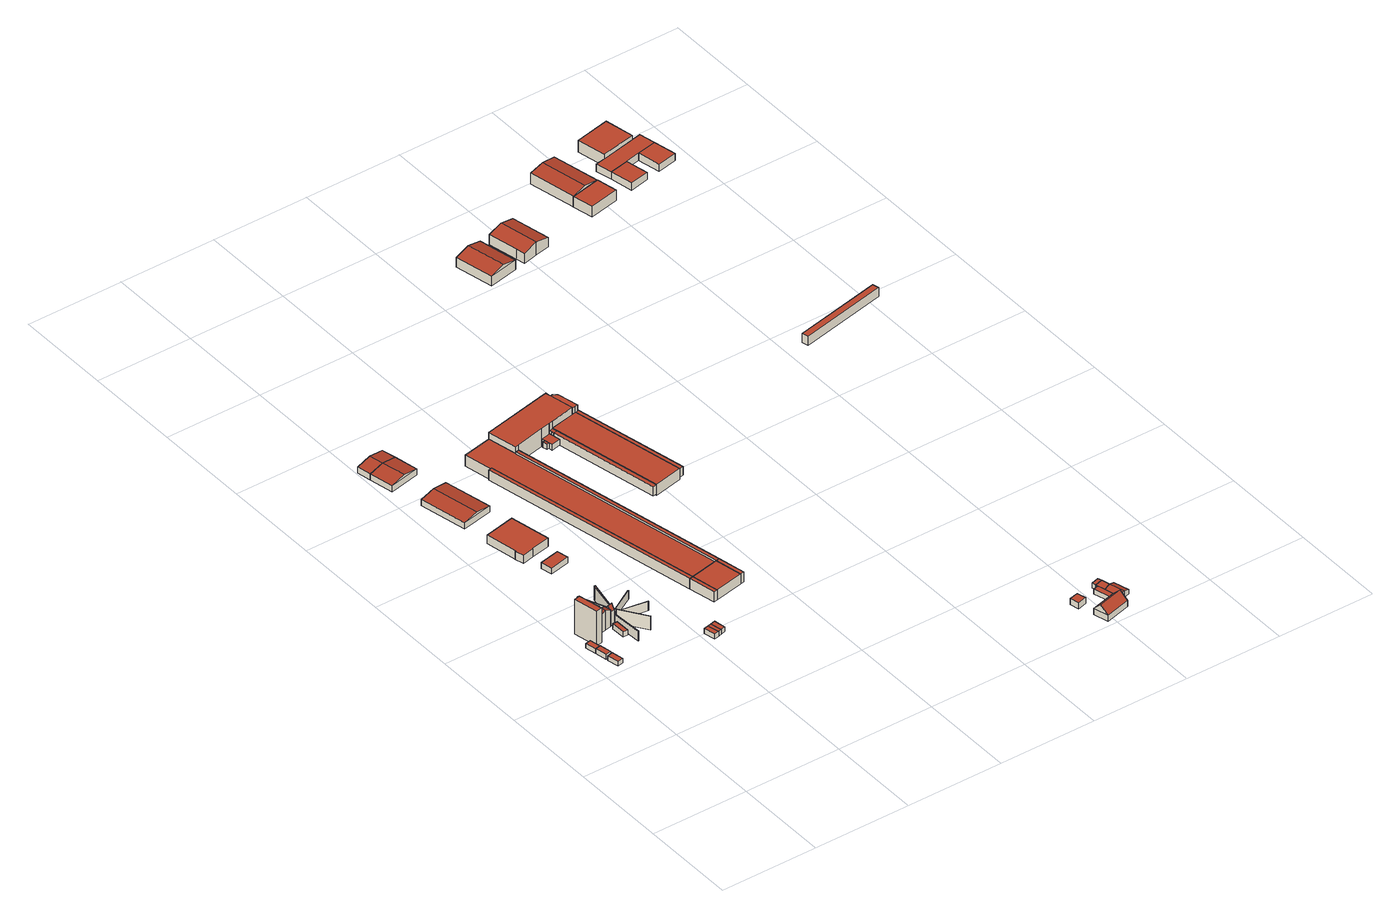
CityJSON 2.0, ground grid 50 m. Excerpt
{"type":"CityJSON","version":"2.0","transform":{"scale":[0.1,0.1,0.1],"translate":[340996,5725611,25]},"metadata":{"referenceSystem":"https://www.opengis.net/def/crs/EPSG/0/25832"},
"CityObjects":{
"building1":{"type":"Building","attributes":{"Geometrietyp2DReferenz":"3000","Gemeindeschluessel":"05170048","function":"31001_2723","roofType":"1000","measuredHeight":2.48},"geometry":[{"type":"Solid","lod":"2","boundaries":[[[[0,1,2,3]],[[4,5,1,0]],[[6,7,5,4]],[[3,2,7,6]],[[4,0,3,6]],[[1,5,7,2]]]],"semantics":{"surfaces":[{"type":"WallSurface"},{"type":"RoofSurface"},{"type":"GroundSurface"}],"values":[[0,0,0,0,1,2]]}}]},
"building2":{"type":"Building","attributes":{"Geometrietyp2DReferenz":"3000","Gemeindeschluessel":"05170048","function":"31001_2520","roofType":"1000","measuredHeight":2.72},"geometry":[{"type":"Solid","lod":"2","boundaries":[[[[8,9,10,11]],[[12,13,9,8]],[[14,15,13,12]],[[11,10,15,14]],[[12,8,11,14]],[[9,13,15,10]]]],"semantics":{"surfaces":[{"type":"WallSurface"},{"type":"RoofSurface"},{"type":"GroundSurface"}],"values":[[0,0,0,0,1,2]]}}]},
"building3":{"type":"Building","attributes":{"Geometrietyp2DReferenz":"3000","Gemeindeschluessel":"05170048","function":"31001_2463","roofType":"1000","measuredHeight":2.44},"geometry":[{"type":"Solid","lod":"2","boundaries":[[[[16,17,18,19]],[[20,21,17,16]],[[22,23,21,20]],[[19,18,23,22]],[[20,16,19,22]],[[17,21,23,18]]]],"semantics":{"surfaces":[{"type":"WallSurface"},{"type":"RoofSurface"},{"type":"GroundSurface"}],"values":[[0,0,0,0,1,2]]}}]},
"building4":{"type":"Building","attributes":{"Geometrietyp2DReferenz":"3000","Gemeindeschluessel":"05170048","function":"51003_1201","roofType":"1000","measuredHeight":18.74},"geometry":[{"type":"Solid","lod":"2","boundaries":[[[[24,25,26,27]],[[28,29,25,24]],[[30,31,29,28]],[[27,26,31,30]],[[28,24,27,30]],[[25,29,31,26]]]],"semantics":{"surfaces":[{"type":"WallSurface"},{"type":"RoofSurface"},{"type":"GroundSurface"}],"values":[[0,0,0,0,1,2]]}}]},
"building5":{"type":"Building","attributes":{"Geometrietyp2DReferenz":"3000","Gemeindeschluessel":"05170048","function":"51009_1610","roofType":"5000","measuredHeight":10.8},"geometry":[{"type":"Solid","lod":"2","boundaries":[[[[32,33,34,35]],[[36,37,33,32]],[[38,39,37,36]],[[40,41,39,38]],[[42,43,41,40]],[[44,45,43,42]],[[35,34,45,44]],[[42,40,38,36,32,46]],[[32,35,46]],[[35,44,42,46]],[[33,37,39,41,43,45,34]]]],"semantics":{"surfaces":[{"type":"WallSurface"},{"type":"RoofSurface"},{"type":"GroundSurface"}],"values":[[0,0,0,0,0,0,0,1,1,1,2]]}}]},
"building6":{"type":"Building","attributes":{"Geometrietyp2DReferenz":"3000","Gemeindeschluessel":"05170048","function":"31001_2020","roofType":"1000","measuredHeight":6.22},"geometry":[{"type":"Solid","lod":"2","boundaries":[[[[47,48,49,50]],[[51,52,48,47]],[[53,54,52,51]],[[55,56,54,53]],[[57,58,56,55]],[[59,60,58,57]],[[61,62,60,59]],[[63,64,62,61]],[[65,66,64,63]],[[50,49,66,65]],[[63,61,59,57,55,53,51,47,50,65]],[[48,52,54,56,58,60,62,64,66,49]]]],"semantics":{"surfaces":[{"type":"WallSurface"},{"type":"RoofSurface"},{"type":"GroundSurface"}],"values":[[0,0,0,0,0,0,0,0,0,0,1,2]]}}]},
"building7":{"type":"Building","attributes":{"Geometrietyp2DReferenz":"3000","Gemeindeschluessel":"05170048","function":"31001_2100","roofType":"1000","measuredHeight":2.8},"geometry":[{"type":"Solid","lod":"2","boundaries":[[[[67,68,69,70]],[[71,72,68,67]],[[73,74,72,71]],[[70,69,74,73]],[[71,67,70,73]],[[68,72,74,69]]]],"semantics":{"surfaces":[{"type":"WallSurface"},{"type":"RoofSurface"},{"type":"GroundSurface"}],"values":[[0,0,0,0,1,2]]}}]},
"building8":{"type":"Building","attributes":{"Geometrietyp2DReferenz":"3000","Gemeindeschluessel":"05170048","function":"51009_1700","roofType":"9999","measuredHeight":5.26},"geometry":[{"type":"Solid","lod":"2","boundaries":[[[[75,76,77,78,79,80]],[[78,81,82,79]],[[77,83,81,78]],[[76,84,83,77]],[[75,85,84,76]],[[80,86,85,75]],[[79,82,86,80]],[[81,83,84,85,86,82]]]],"semantics":{"surfaces":[{"type":"RoofSurface"},{"type":"WallSurface"},{"type":"GroundSurface"}],"values":[[0,1,1,1,1,1,1,2]]}}]},
"building9":{"type":"Building","attributes":{"Geometrietyp2DReferenz":"3000","Gemeindeschluessel":"05170048","function":"51001_9998","roofType":"3100","measuredHeight":10.31},"geometry":[{"type":"Solid","lod":"2","boundaries":[[[[87,39,88,89]],[[90,37,39,87]],[[91,92,37,90]],[[89,88,92,91]],[[87,93,90]],[[91,94,89]],[[89,94,93,87]],[[90,93,94,91]],[[39,37,92,88]]]],"semantics":{"surfaces":[{"type":"WallSurface"},{"type":"RoofSurface"},{"type":"GroundSurface"}],"values":[[0,0,0,0,0,0,1,1,2]]}}]},
"building10":{"type":"Building","attributes":{"Geometrietyp2DReferenz":"3000","Gemeindeschluessel":"05170048","function":"51009_1700","roofType":"1000","measuredHeight":7},"geometry":[{"type":"Solid","lod":"2","boundaries":[[[[95,96,97,98]],[[99,100,96,95]],[[101,102,100,99]],[[103,104,102,101]],[[105,106,104,103]],[[98,97,106,105]],[[103,101,99,95,98,105]],[[96,100,102,104,106,97]]]],"semantics":{"surfaces":[{"type":"WallSurface"},{"type":"RoofSurface"},{"type":"GroundSurface"}],"values":[[0,0,0,0,0,0,1,2]]}}]},
"building11":{"type":"Building","attributes":{"Geometrietyp2DReferenz":"3000","Gemeindeschluessel":"05170048","function":"51009_1700","roofType":"1000","measuredHeight":7.3},"geometry":[{"type":"Solid","lod":"2","boundaries":[[[[107,108,109,110]],[[111,112,108,107]],[[113,114,112,111]],[[115,116,114,113]],[[117,118,116,115]],[[110,109,118,117]],[[115,113,111,107,110,117]],[[108,112,114,116,118,109]]]],"semantics":{"surfaces":[{"type":"WallSurface"},{"type":"RoofSurface"},{"type":"GroundSurface"}],"values":[[0,0,0,0,0,0,1,2]]}}]},
"building12":{"type":"Building","attributes":{"Geometrietyp2DReferenz":"3000","Gemeindeschluessel":"05170048","function":"51009_1700","roofType":"1000","measuredHeight":7.66},"geometry":[{"type":"Solid","lod":"2","boundaries":[[[[119,120,121,122]],[[123,124,120,119]],[[125,126,124,123]],[[127,128,126,125]],[[129,130,128,127]],[[122,121,130,129]],[[127,125,123,119,122,129]],[[120,124,126,128,130,121]]]],"semantics":{"surfaces":[{"type":"WallSurface"},{"type":"RoofSurface"},{"type":"GroundSurface"}],"values":[[0,0,0,0,0,0,1,2]]}}]},
"building13":{"type":"Building","attributes":{"Geometrietyp2DReferenz":"3000","Gemeindeschluessel":"05170048","function":"51009_1700","roofType":"9999","measuredHeight":4.92},"geometry":[{"type":"Solid","lod":"2","boundaries":[[[[131,132,133,134,135,136]],[[134,137,138,135]],[[133,139,137,134]],[[132,140,139,133]],[[131,141,140,132]],[[136,142,141,131]],[[135,138,142,136]],[[137,139,140,141,142,138]]]],"semantics":{"surfaces":[{"type":"RoofSurface"},{"type":"WallSurface"},{"type":"GroundSurface"}],"values":[[0,1,1,1,1,1,1,2]]}}]},
"building14":{"type":"Building","attributes":{"Geometrietyp2DReferenz":"3000","Gemeindeschluessel":"05170048","function":"51009_1700","roofType":"9999","measuredHeight":4.5},"geometry":[{"type":"Solid","lod":"2","boundaries":[[[[143,144,145,146,147,148]],[[146,149,150,147]],[[145,151,149,146]],[[144,152,151,145]],[[143,153,152,144]],[[148,154,153,143]],[[147,150,154,148]],[[149,151,152,153,154,150]]]],"semantics":{"surfaces":[{"type":"RoofSurface"},{"type":"WallSurface"},{"type":"GroundSurface"}],"values":[[0,1,1,1,1,1,1,2]]}}]},
"building15":{"type":"Building","attributes":{"Geometrietyp2DReferenz":"3000","Gemeindeschluessel":"05170048","function":"31001_2100","roofType":"1000","measuredHeight":3.07},"geometry":[{"type":"Solid","lod":"2","boundaries":[[[[155,156,157,158]],[[159,160,156,155]],[[161,162,160,159]],[[158,157,162,161]],[[159,155,158,161]],[[156,160,162,157]]]],"semantics":{"surfaces":[{"type":"WallSurface"},{"type":"RoofSurface"},{"type":"GroundSurface"}],"values":[[0,0,0,0,1,2]]}}]},
"building16":{"type":"Building","attributes":{"Geometrietyp2DReferenz":"3000","Gemeindeschluessel":"05170048","function":"31001_2100","roofType":"1000","measuredHeight":2.66},"geometry":[{"type":"Solid","lod":"2","boundaries":[[[[163,164,165,166]],[[167,168,164,163]],[[169,170,168,167]],[[166,165,170,169]],[[167,163,166,169]],[[164,168,170,165]]]],"semantics":{"surfaces":[{"type":"WallSurface"},{"type":"RoofSurface"},{"type":"GroundSurface"}],"values":[[0,0,0,0,1,2]]}}]},
"building17":{"type":"Building","attributes":{"Geometrietyp2DReferenz":"3000","Gemeindeschluessel":"05170048","function":"31001_2100","roofType":"1000","measuredHeight":4.5},"address":[{"country":"Germany","locality":"Wesel","thoroughfareNumber":"101","thoroughfareName":"Am Schornacker"}],"geometry":[{"type":"Solid","lod":"2","boundaries":[[[[171,172,173,174]],[[175,176,172,171]],[[177,178,176,175]],[[179,180,178,177]],[[181,182,180,179]],[[183,184,182,181]],[[185,186,184,183]],[[174,173,186,185]],[[183,181,179,177,175,171,174,185]],[[172,176,178,180,182,184,186,173]]]],"semantics":{"surfaces":[{"type":"WallSurface"},{"type":"RoofSurface"},{"type":"GroundSurface"}],"values":[[0,0,0,0,0,0,0,0,1,2]]}}]},
"building18":{"type":"Building","attributes":{"Geometrietyp2DReferenz":"3000","Gemeindeschluessel":"05170048","function":"31001_2100","roofType":"1000","measuredHeight":2.64},"geometry":[{"type":"Solid","lod":"2","boundaries":[[[[187,188,189,190]],[[166,191,188,187]],[[169,192,191,166]],[[190,189,192,169]],[[166,187,190,169]],[[188,191,192,189]]]],"semantics":{"surfaces":[{"type":"WallSurface"},{"type":"RoofSurface"},{"type":"GroundSurface"}],"values":[[0,0,0,0,1,2]]}}]},
"building19":{"type":"Building","attributes":{"Geometrietyp2DReferenz":"3000","Gemeindeschluessel":"05170048","function":"31001_2100","roofType":"1000","measuredHeight":2.63},"geometry":[{"type":"Solid","lod":"2","boundaries":[[[[193,194,195,196]],[[187,188,194,193]],[[190,189,188,187]],[[196,195,189,190]],[[187,193,196,190]],[[194,188,189,195]]]],"semantics":{"surfaces":[{"type":"WallSurface"},{"type":"RoofSurface"},{"type":"GroundSurface"}],"values":[[0,0,0,0,1,2]]}}]},
"building20":{"type":"Building","attributes":{"Geometrietyp2DReferenz":"3000","Gemeindeschluessel":"05170048","function":"31001_2100","roofType":"3100","measuredHeight":4.84},"address":[{"country":"Germany","locality":"Wesel","thoroughfareNumber":"101","thoroughfareName":"Am Schornacker"}],"geometry":[{"type":"Solid","lod":"2","boundaries":[[[[197,198,199,200]],[[201,202,198,197]],[[203,204,202,201]],[[200,199,204,203]],[[197,205,201]],[[203,206,200]],[[200,206,205,197]],[[201,205,206,203]],[[198,202,204,199]]]],"semantics":{"surfaces":[{"type":"WallSurface"},{"type":"RoofSurface"},{"type":"GroundSurface"}],"values":[[0,0,0,0,0,0,1,1,2]]}}]},
"building21":{"type":"Building","attributes":{"Geometrietyp2DReferenz":"3000","Gemeindeschluessel":"05170048","function":"31001_2100","roofType":"3100","measuredHeight":4.73},"address":[{"country":"Germany","locality":"Wesel","thoroughfareNumber":"101","thoroughfareName":"Am Schornacker"}],"geometry":[{"type":"Solid","lod":"2","boundaries":[[[[207,208,209,210]],[[211,212,208,207]],[[213,214,212,211]],[[210,209,214,213]],[[207,215,211]],[[213,216,210]],[[210,216,215,207]],[[211,215,216,213]],[[208,212,214,209]]]],"semantics":{"surfaces":[{"type":"WallSurface"},{"type":"RoofSurface"},{"type":"GroundSurface"}],"values":[[0,0,0,0,0,0,1,1,2]]}}]},
"building22":{"type":"Building","attributes":{"Geometrietyp2DReferenz":"3000","Gemeindeschluessel":"05170048","function":"31001_2100","roofType":"3100","measuredHeight":4.71},"address":[{"country":"Germany","locality":"Wesel","thoroughfareNumber":"101","thoroughfareName":"Am Schornacker"}],"geometry":[{"type":"Solid","lod":"2","boundaries":[[[[210,217,218,219]],[[213,220,217,210]],[[221,222,220,213]],[[219,218,222,221]],[[210,216,213]],[[221,223,219]],[[219,223,216,210]],[[213,216,223,221]],[[217,220,222,218]]]],"semantics":{"surfaces":[{"type":"WallSurface"},{"type":"RoofSurface"},{"type":"GroundSurface"}],"values":[[0,0,0,0,0,0,1,1,2]]}}]},
"building23":{"type":"Building","attributes":{"Geometrietyp2DReferenz":"3000","Gemeindeschluessel":"05170048","function":"31001_2100","roofType":"1000","measuredHeight":5.49},"address":[{"country":"Germany","locality":"Wesel","thoroughfareNumber":"103","thoroughfareName":"Am Schornacker"}],"geometry":[{"type":"Solid","lod":"2","boundaries":[[[[224,225,226,227]],[[228,229,225,224]],[[230,231,229,228]],[[227,226,231,230]],[[228,224,227,230]],[[225,229,231,226]]]],"semantics":{"surfaces":[{"type":"WallSurface"},{"type":"RoofSurface"},{"type":"GroundSurface"}],"values":[[0,0,0,0,1,2]]}}]},
"building24":{"type":"Building","attributes":{"Geometrietyp2DReferenz":"3000","Gemeindeschluessel":"05170048","function":"31001_2100","roofType":"1000","measuredHeight":5.5},"address":[{"country":"Germany","locality":"Wesel","thoroughfareNumber":"103","thoroughfareName":"Am Schornacker"}],"geometry":[{"type":"Solid","lod":"2","boundaries":[[[[232,233,234,235]],[[227,226,233,232]],[[230,231,226,227]],[[236,237,231,230]],[[235,234,237,236]],[[230,227,232,235,236]],[[233,226,231,237,234]]]],"semantics":{"surfaces":[{"type":"WallSurface"},{"type":"RoofSurface"},{"type":"GroundSurface"}],"values":[[0,0,0,0,0,1,2]]}}]},
"building25":{"type":"Building","attributes":{"Geometrietyp2DReferenz":"3000","Gemeindeschluessel":"05170048","function":"31001_2100","roofType":"1000","measuredHeight":5.47},"address":[{"country":"Germany","locality":"Wesel","thoroughfareNumber":"103","thoroughfareName":"Am Schornacker"}],"geometry":[{"type":"Solid","lod":"2","boundaries":[[[[238,239,240,241]],[[224,225,239,238]],[[227,226,225,224]],[[241,240,226,227]],[[224,238,241,227]],[[239,225,226,240]]]],"semantics":{"surfaces":[{"type":"WallSurface"},{"type":"RoofSurface"},{"type":"GroundSurface"}],"values":[[0,0,0,0,1,2]]}}]},
"building26":{"type":"Building","attributes":{"Geometrietyp2DReferenz":"3000","Gemeindeschluessel":"05170048","function":"31001_2100","roofType":"1000","measuredHeight":5.49},"address":[{"country":"Germany","locality":"Wesel","thoroughfareNumber":"103","thoroughfareName":"Am Schornacker"}],"geometry":[{"type":"Solid","lod":"2","boundaries":[[[[242,243,244,245]],[[238,239,243,242]],[[241,240,239,238]],[[245,244,240,241]],[[238,242,245,241]],[[243,239,240,244]]]],"semantics":{"surfaces":[{"type":"WallSurface"},{"type":"RoofSurface"},{"type":"GroundSurface"}],"values":[[0,0,0,0,1,2]]}}]},
"building27":{"type":"Building","attributes":{"Geometrietyp2DReferenz":"3000","Gemeindeschluessel":"05170048","function":"31001_2100","roofType":"1000","measuredHeight":5.5},"address":[{"country":"Germany","locality":"Wesel","thoroughfareNumber":"103","thoroughfareName":"Am Schornacker"}],"geometry":[{"type":"Solid","lod":"2","boundaries":[[[[241,240,244,245]],[[246,247,240,241]],[[248,249,247,246]],[[245,244,249,248]],[[246,241,245,248]],[[240,247,249,244]]]],"semantics":{"surfaces":[{"type":"WallSurface"},{"type":"RoofSurface"},{"type":"GroundSurface"}],"values":[[0,0,0,0,1,2]]}}]},
"building28":{"type":"Building","attributes":{"Gemeindeschluessel":"05170048","Geometrietyp2DReferenz":"3000","function":"31001_2100"},"address":[{"country":"Germany","locality":"Wesel","thoroughfareNumber":"103","thoroughfareName":"Am Schornacker"}],"children":["building28-1","building28-2","building28-3","building28-4"]},
"building28-1":{"type":"BuildingPart","attributes":{"roofType":"1000","measuredHeight":5.95},"parents":["building28"],"geometry":[{"type":"Solid","lod":"2","boundaries":[[[[250,251,252,253]],[[254,255,251,250]],[[256,257,255,254]],[[258,259,260,261]],[[262,263,259,258]],[[253,252,263,262]],[[258,261,256,254,250,253,262]],[[251,255,257,260,259,263,252]],[[256,261,260,257]]]],"semantics":{"surfaces":[{"type":"WallSurface"},{"type":"RoofSurface"},{"type":"GroundSurface"},{"type":"ClosureSurface"}],"values":[[0,0,0,0,0,0,1,2,3]]}}]},
"building28-2":{"type":"BuildingPart","attributes":{"roofType":"1000","measuredHeight":9.71},"parents":["building28"],"geometry":[{"type":"MultiSurface","lod":"2","boundaries":[[[264,265,266,267]],[[268,269,265,264]],[[270,271,269,268]],[[272,260,271,270]],[[273,274,257,275]],[[276,277,274,273]],[[267,266,278,279]],[[280,281,276,273,275,272,270,268,264,267,279]],[[265,269,271,260,257,274,277,282,283,278,266]],[[272,275,256,261]],[[257,260,261,256]],[[276,281,284,285]],[[282,277,285,284]],[[281,280,286,287]],[[287,286,283,282]],[[280,279,288,286]],[[278,283,286,288]]],"semantics":{"surfaces":[{"type":"WallSurface"},{"type":"RoofSurface"},{"type":"GroundSurface"},{"type":"ClosureSurface"}],"values":[0,0,0,0,0,0,0,1,2,0,3,0,3,0,3,0,3]}}]},
"building28-3":{"type":"BuildingPart","attributes":{"roofType":"1000","measuredHeight":9.11},"parents":["building28"],"geometry":[{"type":"MultiSurface","lod":"2","boundaries":[[[289,290,277,285]],[[291,292,290,289]],[[293,294,292,291]],[[295,296,294,293]],[[297,298,296,295]],[[299,300,298,297]],[[297,295,293,291,289,285,284,299]],[[282,277,290,292,294,296,298,300]],[[299,284,287,301]],[[300,301,287,282]],[[284,285,277,282]]],"semantics":{"surfaces":[{"type":"WallSurface"},{"type":"RoofSurface"},{"type":"GroundSurface"},{"type":"ClosureSurface"}],"values":[0,0,0,0,0,0,1,2,0,3,3]}}]},
"building28-4":{"type":"BuildingPart","attributes":{"roofType":"1000","measuredHeight":5.93},"parents":["building28"],"geometry":[{"type":"MultiSurface","lod":"2","boundaries":[[[288,278,302,303]],[[304,305,300,301]],[[306,307,305,304]],[[303,302,307,306]],[[304,301,286,288,303,306]],[[278,283,300,305,307,302]],[[288,286,283,278]],[[286,287,282,283]],[[287,301,300,282]]],"semantics":{"surfaces":[{"type":"WallSurface"},{"type":"RoofSurface"},{"type":"GroundSurface"},{"type":"ClosureSurface"}],"values":[0,0,0,0,1,2,3,3,3]}}]},
"building29":{"type":"Building","attributes":{"Geometrietyp2DReferenz":"3000","Gemeindeschluessel":"05170048","function":"31001_2100","roofType":"1000","measuredHeight":2.87},"address":[{"country":"Germany","locality":"Wesel","thoroughfareNumber":"103","thoroughfareName":"Am Schornacker"}],"geometry":[{"type":"Solid","lod":"2","boundaries":[[[[308,309,310,311]],[[312,313,309,308]],[[314,315,313,312]],[[311,310,315,314]],[[312,308,311,314]],[[309,313,315,310]]]],"semantics":{"surfaces":[{"type":"WallSurface"},{"type":"RoofSurface"},{"type":"GroundSurface"}],"values":[[0,0,0,0,1,2]]}}]},
"building30":{"type":"Building","attributes":{"Geometrietyp2DReferenz":"3000","Gemeindeschluessel":"05170048","function":"31001_2100","roofType":"1000","measuredHeight":3.13},"address":[{"country":"Germany","locality":"Wesel","thoroughfareNumber":"103","thoroughfareName":"Am Schornacker"}],"geometry":[{"type":"Solid","lod":"2","boundaries":[[[[316,317,318,319]],[[320,321,317,316]],[[322,323,321,320]],[[308,324,323,322]],[[311,325,324,308]],[[326,327,325,311]],[[319,318,327,326]],[[311,308,322,320,316,319,326]],[[317,321,323,324,325,327,318]]]],"semantics":{"surfaces":[{"type":"WallSurface"},{"type":"RoofSurface"},{"type":"GroundSurface"}],"values":[[0,0,0,0,0,0,0,1,2]]}}]},
"building31":{"type":"Building","attributes":{"Geometrietyp2DReferenz":"3000","Gemeindeschluessel":"05170048","function":"51009_1610","roofType":"1000","measuredHeight":4.89},"geometry":[{"type":"Solid","lod":"2","boundaries":[[[[328,329,330,331]],[[332,333,329,328]],[[334,335,333,332]],[[336,337,335,334]],[[331,330,337,336]],[[334,332,328,331,336]],[[329,333,335,337,330]]]],"semantics":{"surfaces":[{"type":"WallSurface"},{"type":"RoofSurface"},{"type":"GroundSurface"}],"values":[[0,0,0,0,0,1,2]]}}]},
"building32":{"type":"Building","attributes":{"Geometrietyp2DReferenz":"3000","Gemeindeschluessel":"05170048","function":"31001_2100","roofType":"1000","measuredHeight":4.9},"address":[{"country":"Germany","locality":"Wesel","thoroughfareNumber":"103","thoroughfareName":"Am Schornacker"}],"geometry":[{"type":"Solid","lod":"2","boundaries":[[[[334,335,333,332]],[[336,337,335,334]],[[338,317,337,336]],[[339,318,317,338]],[[332,333,318,339]],[[338,336,334,332,339]],[[335,337,317,318,333]]]],"semantics":{"surfaces":[{"type":"WallSurface"},{"type":"RoofSurface"},{"type":"GroundSurface"}],"values":[[0,0,0,0,0,1,2]]}}]},
"building33":{"type":"Building","attributes":{"Geometrietyp2DReferenz":"3000","Gemeindeschluessel":"05170048","function":"31001_2100","roofType":"1000","measuredHeight":4.56},"address":[{"country":"Germany","locality":"Wesel","thoroughfareNumber":"103","thoroughfareName":"Am Schornacker"}],"geometry":[{"type":"Solid","lod":"2","boundaries":[[[[340,341,342,343]],[[344,345,341,340]],[[346,347,345,344]],[[348,349,347,346]],[[343,342,349,348]],[[346,344,340,343,348]],[[341,345,347,349,342]]]],"semantics":{"surfaces":[{"type":"WallSurface"},{"type":"RoofSurface"},{"type":"GroundSurface"}],"values":[[0,0,0,0,0,1,2]]}}]},
"building34":{"type":"Building","attributes":{"Geometrietyp2DReferenz":"3000","Gemeindeschluessel":"05170048","function":"31001_2723","roofType":"1000","measuredHeight":3.35},"address":[{"country":"Germany","locality":"Wesel","thoroughfareNumber":"125","thoroughfareName":"Krudenburger Weg"}],"geometry":[{"type":"Solid","lod":"2","boundaries":[[[[350,351,352,353]],[[354,355,351,350]],[[356,357,355,354]],[[353,352,357,356]],[[354,350,353,356]],[[351,355,357,352]]]],"semantics":{"surfaces":[{"type":"WallSurface"},{"type":"RoofSurface"},{"type":"GroundSurface"}],"values":[[0,0,0,0,1,2]]}}]},
"building35":{"type":"Building","attributes":{"Geometrietyp2DReferenz":"3000","Gemeindeschluessel":"05170048","function":"31001_1010","roofType":"3100","measuredHeight":7.06},"address":[{"country":"Germany","locality":"Wesel","thoroughfareNumber":"125","thoroughfareName":"Krudenburger Weg"}],"geometry":[{"type":"Solid","lod":"2","boundaries":[[[[358,359,360,361]],[[362,363,359,358]],[[364,365,363,362]],[[361,360,365,364]],[[358,366,362]],[[364,367,361]],[[361,367,366,358]],[[362,366,367,364]],[[359,363,365,360]]]],"semantics":{"surfaces":[{"type":"WallSurface"},{"type":"RoofSurface"},{"type":"GroundSurface"}],"values":[[0,0,0,0,0,0,1,1,2]]}}]},
"building36":{"type":"Building","attributes":{"Geometrietyp2DReferenz":"3000","Gemeindeschluessel":"05170048","function":"51009_1610","roofType":"1000","measuredHeight":2.56},"geometry":[{"type":"Solid","lod":"2","boundaries":[[[[368,369,370,371]],[[372,373,369,368]],[[374,375,373,372]],[[376,377,375,374]],[[378,379,377,376]],[[380,381,379,378]],[[382,383,381,380]],[[371,370,383,382]],[[380,378,376,374,372,368,371,382]],[[369,373,375,377,379,381,383,370]]]],"semantics":{"surfaces":[{"type":"WallSurface"},{"type":"RoofSurface"},{"type":"GroundSurface"}],"values":[[0,0,0,0,0,0,0,0,1,2]]}}]},
"building37":{"type":"Building","attributes":{"Geometrietyp2DReferenz":"3000","Gemeindeschluessel":"05170048","function":"31001_2723","roofType":"1000","measuredHeight":2.57},"address":[{"country":"Germany","locality":"Wesel","thoroughfareNumber":"125","thoroughfareName":"Krudenburger Weg"}],"geometry":[{"type":"Solid","lod":"2","boundaries":[[[[384,385,386,387]],[[388,389,385,384]],[[368,369,389,388]],[[387,386,369,368]],[[388,384,387,368]],[[385,389,369,386]]]],"semantics":{"surfaces":[{"type":"WallSurface"},{"type":"RoofSurface"},{"type":"GroundSurface"}],"values":[[0,0,0,0,1,2]]}}]},
"building38":{"type":"Building","attributes":{"Geometrietyp2DReferenz":"3000","Gemeindeschluessel":"05170048","function":"51009_1610","roofType":"1000","measuredHeight":2.67},"geometry":[{"type":"Solid","lod":"2","boundaries":[[[[384,390,391,392]],[[387,393,390,384]],[[394,395,393,387]],[[392,391,395,394]],[[387,384,392,394]],[[390,393,395,391]]]],"semantics":{"surfaces":[{"type":"WallSurface"},{"type":"RoofSurface"},{"type":"GroundSurface"}],"values":[[0,0,0,0,1,2]]}}]},
"building39":{"type":"Building","attributes":{"Geometrietyp2DReferenz":"3000","Gemeindeschluessel":"05170048","function":"31001_2723","roofType":"3100","measuredHeight":3.52},"address":[{"country":"Germany","locality":"Wesel","thoroughfareNumber":"125","thoroughfareName":"Krudenburger Weg"}],"geometry":[{"type":"Solid","lod":"2","boundaries":[[[[372,373,396,397]],[[368,369,373,372]],[[398,399,369,368]],[[400,389,399,398]],[[401,402,389,400]],[[403,404,402,401]],[[397,396,404,403]],[[368,372,397,398]],[[403,401,400,398,397]],[[373,369,399,389,402,404,396]]]],"semantics":{"surfaces":[{"type":"WallSurface"},{"type":"RoofSurface"},{"type":"GroundSurface"}],"values":[[0,0,0,0,0,0,0,1,1,2]]}}]},
"building40":{"type":"Building","attributes":{"Geometrietyp2DReferenz":"3000","Gemeindeschluessel":"05170048","function":"31001_2100","roofType":"3100","measuredHeight":7.27},"address":[{"country":"Germany","locality":"Wesel","thoroughfareNumber":"53","thoroughfareName":"Am Schornacker"}],"geometry":[{"type":"Solid","lod":"2","boundaries":[[[[405,406,407,408]],[[409,410,406,405]],[[411,412,410,409]],[[408,407,412,411]],[[405,413,409]],[[411,414,408]],[[408,414,413,405]],[[409,413,414,411]],[[406,410,412,407]]]],"semantics":{"surfaces":[{"type":"WallSurface"},{"type":"RoofSurface"},{"type":"GroundSurface"}],"values":[[0,0,0,0,0,0,1,1,2]]}}]},
"building41":{"type":"Building","attributes":{"Geometrietyp2DReferenz":"3000","Gemeindeschluessel":"05170048","function":"31001_2100","roofType":"3100","measuredHeight":7.25},"address":[{"country":"Germany","locality":"Wesel","thoroughfareNumber":"55","thoroughfareName":"Am Schornacker"}],"geometry":[{"type":"Solid","lod":"2","boundaries":[[[[415,416,417,418]],[[419,420,416,415]],[[421,422,420,419]],[[423,424,422,421]],[[425,426,424,423]],[[427,428,426,425]],[[429,430,428,427]],[[418,417,430,429]],[[415,418,429,427,419]],[[425,423,421,419,427]],[[416,420,422,424,426,428,430,417]]]],"semantics":{"surfaces":[{"type":"WallSurface"},{"type":"RoofSurface"},{"type":"GroundSurface"}],"values":[[0,0,0,0,0,0,0,0,1,1,2]]}}]},
"building42":{"type":"Building","attributes":{"Geometrietyp2DReferenz":"3000","Gemeindeschluessel":"05170048","function":"51009_1610","roofType":"1000","measuredHeight":4.96},"geometry":[{"type":"Solid","lod":"2","boundaries":[[[[431,432,433,434]],[[435,436,432,431]],[[437,438,436,435]],[[434,433,438,437]],[[435,431,434,437]],[[432,436,438,433]]]],"semantics":{"surfaces":[{"type":"WallSurface"},{"type":"RoofSurface"},{"type":"GroundSurface"}],"values":[[0,0,0,0,1,2]]}}]},
"building43":{"type":"Building","attributes":{"Geometrietyp2DReferenz":"3000","Gemeindeschluessel":"05170048","function":"31001_2100","roofType":"1000","measuredHeight":5.82},"address":[{"country":"Germany","locality":"Wesel","thoroughfareNumber":"57","thoroughfareName":"Am Schornacker"}],"geometry":[{"type":"Solid","lod":"2","boundaries":[[[[439,440,441,442]],[[443,444,440,439]],[[445,446,444,443]],[[447,448,446,445]],[[449,450,448,447]],[[442,441,450,449]],[[447,445,443,439,442,449]],[[440,444,446,448,450,441]]]],"semantics":{"surfaces":[{"type":"WallSurface"},{"type":"RoofSurface"},{"type":"GroundSurface"}],"values":[[0,0,0,0,0,0,1,2]]}}]},
"building44":{"type":"Building","attributes":{"Geometrietyp2DReferenz":"3000","Gemeindeschluessel":"05170048","function":"31001_2140","roofType":"3100","measuredHeight":7.17},"address":[{"country":"Germany","locality":"Wesel","thoroughfareNumber":"57","thoroughfareName":"Am Schornacker"}],"geometry":[{"type":"Solid","lod":"2","boundaries":[[[[442,441,451,452]],[[449,450,441,442]],[[453,454,450,449]],[[452,451,454,453]],[[442,455,449]],[[453,456,452]],[[452,456,455,442]],[[449,455,456,453]],[[441,450,454,451]]]],"semantics":{"surfaces":[{"type":"WallSurface"},{"type":"RoofSurface"},{"type":"GroundSurface"}],"values":[[0,0,0,0,0,0,1,1,2]]}}]},
"building45":{"type":"Building","attributes":{"Gemeindeschluessel":"05170048","Geometrietyp2DReferenz":"3000","function":"31001_2100"},"address":[{"country":"Germany","locality":"Wesel","thoroughfareNumber":"59","thoroughfareName":"Am Schornacker"}],"children":["building45-1","building45-2","building45-3","building45-4"]},
"building45-1":{"type":"BuildingPart","attributes":{"roofType":"1000","measuredHeight":6.22},"parents":["building45"],"geometry":[{"type":"MultiSurface","lod":"2","boundaries":[[[457,458,459,460]],[[461,462,458,457]],[[460,459,463,464]],[[461,457,460,464]],[[458,462,463,459]],[[461,464,465,466]],[[463,462,466,465]]],"semantics":{"surfaces":[{"type":"WallSurface"},{"type":"RoofSurface"},{"type":"GroundSurface"},{"type":"ClosureSurface"}],"values":[0,0,0,1,2,0,3]}}]},
"building45-2":{"type":"BuildingPart","attributes":{"roofType":"1000","measuredHeight":3.9},"parents":["building45"],"geometry":[{"type":"Solid","lod":"2","boundaries":[[[[467,468,469,470]],[[471,472,468,467]],[[473,474,472,471]],[[467,470,473,471]],[[469,468,472,474]],[[469,474,473,470]]]],"semantics":{"surfaces":[{"type":"WallSurface"},{"type":"RoofSurface"},{"type":"GroundSurface"},{"type":"ClosureSurface"}],"values":[[0,0,0,1,2,3]]}}]},
"building45-3":{"type":"BuildingPart","attributes":{"roofType":"1000","measuredHeight":3.86},"parents":["building45"],"geometry":[{"type":"Solid","lod":"2","boundaries":[[[[475,476,474,473]],[[477,478,479,480]],[[465,463,478,477]],[[481,482,462,466]],[[470,469,482,481]],[[481,466,465,477,480,475,473,470]],[[476,479,478,463,462,482,469,474]],[[475,480,479,476]],[[465,466,462,463]],[[470,473,474,469]]]],"semantics":{"surfaces":[{"type":"WallSurface"},{"type":"RoofSurface"},{"type":"GroundSurface"},{"type":"ClosureSurface"}],"values":[[0,0,0,0,0,1,2,3,3,3]]}}]},
"building45-4":{"type":"BuildingPart","attributes":{"roofType":"1000","measuredHeight":3.9},"parents":["building45"],"geometry":[{"type":"Solid","lod":"2","boundaries":[[[[483,484,476,475]],[[485,486,484,483]],[[480,479,486,485]],[[483,475,480,485]],[[476,484,486,479]],[[476,479,480,475]]]],"semantics":{"surfaces":[{"type":"WallSurface"},{"type":"RoofSurface"},{"type":"GroundSurface"},{"type":"ClosureSurface"}],"values":[[0,0,0,1,2,3]]}}]}
},
"vertices":[
[110,1032,46],[110,1032,21],[98,1091,21],[98,1091,46],[81,1026,46],[81,1026,21],[69,1085,46],[69,1085,21],
[96,1100,49],[96,1100,22],[84,1159,22],[84,1159,49],[67,1095,49],[67,1095,22],[55,1153,49],[55,1153,22],
[84,1160,47],[84,1160,23],[73,1216,23],[73,1216,47],[55,1154,47],[55,1154,23],[44,1210,47],[44,1210,23],
[121,1198,212],[121,1198,24],[95,1324,24],[95,1324,212],[90,1192,212],[90,1192,24],[64,1318,212],[64,1318,24],
[212,1301,116],[212,1301,24],[148,1288,24],[148,1288,116],[213,1298,116],[213,1298,24],[219,1269,116],[219,1269,24],[219,1266,116],[219,1266,24],[187,1259,132],[187,1259,24],[154,1252,116],[154,1252,24],[182,1283,132],
[220,1347,85],[220,1347,23],[195,1402,23],[195,1402,85],[198,1337,85],[198,1337,23],[193,1347,85],[193,1347,23],[149,1328,85],[149,1328,23],[136,1355,85],[136,1355,23],[159,1365,85],[159,1365,23],[146,1393,85],[146,1393,23],[169,1403,85],[169,1403,23],[173,1393,85],[173,1393,23],
[244,1174,51],[244,1174,23],[242,1249,23],[242,1249,51],[220,1174,51],[220,1174,23],[218,1249,51],[218,1249,23],
[248,1271,74],[246,1271,74],[255,1115,74],[257,1115,74],[259,1115,74],[250,1272,74],[257,1115,22],[259,1115,22],[255,1115,22],[246,1271,22],[248,1271,22],[250,1272,22],
[219,1269,99],[245,1274,24],[245,1274,99],[213,1298,99],[239,1303,99],[239,1303,24],[216,1283,127],[242,1289,127],
[240,1307,91],[240,1307,21],[242,1308,21],[242,1308,91],[238,1306,91],[238,1306,21],[178,1450,91],[178,1450,21],[179,1451,91],[179,1451,21],[181,1452,91],[181,1452,21],
[346,1146,95],[346,1146,22],[348,1147,22],[348,1147,95],[345,1145,95],[345,1145,22],[256,1274,95],[256,1274,22],[257,1275,95],[257,1275,22],[259,1276,95],[259,1276,22],
[281,1461,98],[281,1461,21],[279,1462,21],[279,1462,98],[283,1461,98],[283,1461,21],[252,1307,98],[252,1307,21],[250,1308,98],[250,1308,21],[249,1308,98],[249,1308,21],
[265,1287,73],[265,1285,73],[419,1259,73],[419,1261,73],[420,1262,73],[265,1288,73],[419,1261,23],[420,1262,23],[419,1259,23],[265,1285,23],[265,1287,23],[265,1288,23],
[263,1299,69],[264,1298,69],[399,1377,69],[398,1379,69],[397,1380,69],[262,1301,69],[398,1379,24],[397,1380,24],[399,1377,24],[264,1298,24],[263,1299,24],[262,1301,24],
[342,1738,55],[342,1738,24],[330,1797,24],[330,1797,55],[239,1716,55],[239,1716,24],[227,1776,55],[227,1776,24],
[528,928,50],[528,928,23],[552,933,23],[552,933,50],[516,987,50],[516,987,23],[539,992,50],[539,992,23],
[346,1886,66],[346,1886,21],[305,2092,21],[305,2092,66],[248,1866,66],[248,1866,21],[248,1864,66],[248,1864,21],[188,1851,66],[188,1851,21],[176,1895,66],[176,1895,21],[179,1896,66],[179,1896,21],[148,2060,66],[148,2060,21],
[569,937,50],[569,937,24],[557,996,24],[557,996,50],[552,933,24],[539,992,24],
[593,942,50],[593,942,24],[581,1001,24],[581,1001,50],
[291,2233,52],[291,2233,18],[240,2479,18],[240,2479,52],[134,2201,52],[134,2201,18],[83,2446,52],[83,2446,18],[212,2217,66],[161,2462,66],
[198,2633,50],[198,2633,17],[173,2756,17],[173,2756,50],[41,2601,50],[41,2601,17],[16,2724,50],[16,2724,17],[120,2617,65],[94,2740,65],
[173,2756,18],[158,2828,18],[158,2828,50],[16,2724,18],[1,2796,50],[1,2796,18],[79,2812,65],
[703,1144,76],[703,1144,21],[675,1283,21],[675,1283,76],[684,1140,76],[684,1140,21],[655,1279,76],[655,1279,21],
[441,2418,76],[441,2418,21],[440,2418,21],[440,2418,76],[422,2414,76],[422,2414,21],
[851,1174,76],[851,1174,21],[823,1313,21],[823,1313,76],
[871,1178,76],[871,1178,21],[842,1317,21],[842,1317,76],
[590,2446,76],[590,2446,21],[609,2450,76],[609,2450,21],
[440,2418,68],[440,2418,8],[441,2418,8],[441,2418,68],[410,2567,68],[410,2567,8],[559,2597,68],[559,2597,8],[823,1313,68],[823,1313,8],[590,2446,8],[590,2446,68],[675,1283,68],[675,1283,8],
[805,2491,105],[805,2491,8],[806,2491,8],[806,2491,105],[757,2481,105],[757,2481,8],[609,2450,105],[609,2450,8],[590,2446,105],[921,2672,105],[921,2672,8],[559,2597,105],[926,2650,105],[926,2650,8],[825,2495,8],[825,2495,105],[825,2496,105],[952,2523,105],[952,2523,8],[825,2496,8],[952,2523,99],[926,2650,99],[825,2496,68],[952,2523,68],[825,2495,68],
[942,2653,99],[942,2653,8],[962,2639,99],[962,2639,8],[963,2635,99],[963,2635,8],[965,2635,99],[965,2635,8],[987,2530,99],[987,2530,8],[973,2527,99],[973,2527,8],[973,2527,68],
[831,2469,8],[831,2469,68],[1094,1936,68],[1094,1936,8],[946,1906,68],[946,1906,8],
[766,2439,50],[766,2439,21],[761,2463,21],[761,2463,50],[752,2436,50],[752,2436,21],[747,2460,50],[747,2460,21],
[811,2465,50],[811,2465,18],[805,2491,18],[805,2491,50],[818,2431,50],[818,2431,18],[770,2422,50],[770,2422,18],[766,2439,18],[761,2463,18],[757,2481,50],[757,2481,18],
[926,1902,67],[926,1902,18],[946,1906,18],[946,1906,67],[806,2491,67],[806,2491,18],[825,2495,67],[825,2495,18],[831,2469,67],[831,2469,18],
[811,2465,67],[805,2491,67],
[1114,1940,67],[1114,1940,21],[992,2531,21],[992,2531,67],[1094,1936,67],[1094,1936,21],[973,2527,67],[973,2527,21],[987,2530,67],[987,2530,21],
[1910,156,58],[1910,156,25],[1957,168,25],[1957,168,58],[1899,202,58],[1899,202,25],[1945,214,58],[1945,214,25],
[2067,117,60],[2067,117,28],[1937,84,28],[1937,84,60],[2087,40,60],[2087,40,28],[1957,6,60],[1957,6,28],[2077,79,98],[1947,45,98],
[2063,170,53],[2063,170,27],[2053,208,27],[2053,208,53],[2084,92,53],[2084,92,27],[2089,77,53],[2089,77,27],[2078,74,53],[2078,74,27],[2067,117,53],[2067,117,27],[2049,113,53],[2049,113,27],[2026,200,53],[2026,200,27],
[2090,230,53],[2090,230,27],[2050,219,27],[2050,219,53],[2103,181,53],[2103,181,27],
[2090,230,26],[2085,250,26],[2085,250,53],[2050,219,26],[2045,239,53],[2045,239,26],
[2114,100,27],[2114,100,63],[2093,178,63],[2093,178,27],[2103,181,59],[2123,186,53],[2123,186,27],[2144,108,53],[2144,108,27],
[1405,3536,74],[1405,3536,22],[1364,3736,22],[1364,3736,74],[1254,3505,74],[1254,3505,22],[1212,3704,74],[1212,3704,22],[1330,3520,94],[1288,3720,94],
[1422,3748,74],[1422,3748,22],[1454,3596,22],[1454,3596,74],[1497,3763,94],[1497,3763,22],[1573,3779,74],[1573,3779,22],[1604,3627,74],[1604,3627,22],[1614,3580,74],[1614,3580,22],[1539,3564,94],[1539,3564,22],[1464,3548,74],[1464,3548,22],
[2549,2448,67],[2549,2448,18],[2541,2482,18],[2541,2482,67],[2097,2354,67],[2097,2354,18],[2090,2388,67],[2090,2388,18],
[2027,3777,76],[2027,3777,18],[2025,3776,18],[2025,3776,76],[2048,3671,76],[2048,3671,18],[1895,3640,76],[1895,3640,18],[1873,3745,76],[1873,3745,18],[1875,3745,76],[1875,3745,18],
[1975,4019,18],[1975,4019,76],[1824,3988,76],[1824,3988,18],[1950,3761,90],[1900,4003,90],
[2303,4084,79],[2303,4084,16],[2125,4048,16],[2125,4048,79],[2333,3937,79],[2333,3937,16],[2155,3901,16],[2155,3901,79],[2155,3901,55],[2333,3937,55],
[2423,3748,55],[2423,3748,16],[2399,3864,16],[2399,3864,55],[2323,3727,55],[2323,3727,16],[2299,3844,55],[2299,3844,16],
[2223,3828,55],[2223,3828,16],[2106,3891,55],[2106,3891,16],[2123,3808,16],[2123,3808,55],[2382,3947,55],[2382,3947,16],
[2246,3712,55],[2246,3712,16],[2147,3692,55],[2147,3692,16]
]}
